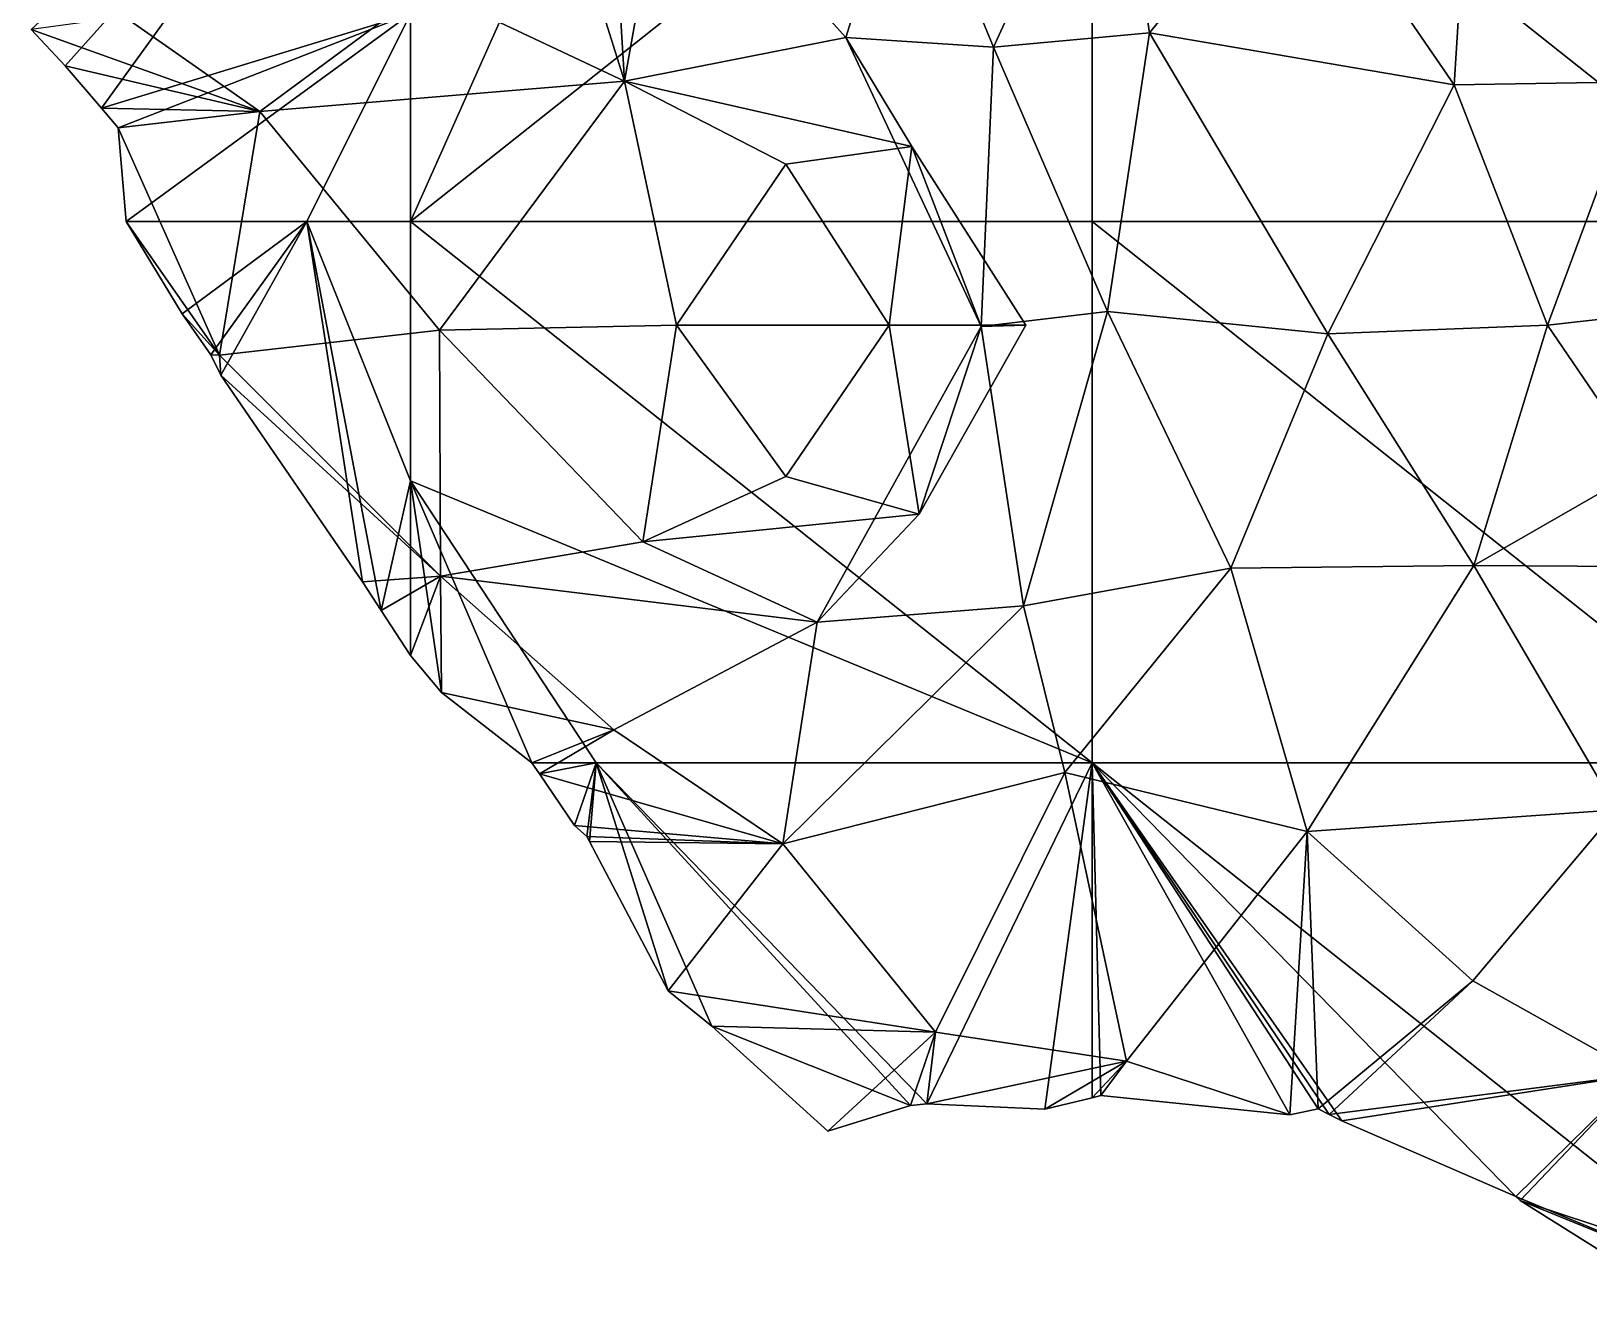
# Model space of a CAD drawing. Extents: x 290095 to 295679, y 4553756 to 4561441.
# Drawn here: x 294892.2 to 295006.4, y 4559547.9 to 4559641.2 of the extents above; entities that cross this region are included whole.
import ezdxf

# ---------------------------------------------------------------- set-up
doc = ezdxf.new("R2010")
doc.units = 0
doc.layers.add('Au_ppm_Pref_-_0_5', color=7, linetype='CONTINUOUS')

msp = doc.modelspace()

# ---------------------------------------------------------------- linework, layer by layer
at = {"layer": 'Au_ppm_Pref_-_0_5'}
for points in [[(294892.18, 4559641.33, 1850.86), (294920, 4559666.93, 1858.09), (294894.68, 4559638.67, 1852.7)], [(294894.68, 4559638.67, 1852.7), (294920, 4559666.93, 1858.09), (294897.33, 4559635.56, 1854.72)], [(294897.33, 4559635.56, 1854.72), (294920, 4559666.93, 1858.09), (294920, 4559642.47, 1863.97)], [(294970, 4559666.93, 1874.71), (294970, 4559627.24, 1877.68), (294920, 4559627.24, 1867.63)], [(294920, 4559627.24, 1867.63), (294920, 4559642.47, 1863.97), (294937.7, 4559666.93, 1863.97)], [(294937.7, 4559666.93, 1863.97), (294970, 4559666.93, 1874.71), (294920, 4559627.24, 1867.63)], [(294970, 4559666.93, 1874.71), (295020, 4559666.93, 1883.11), (295020, 4559627.24, 1884.66)], [(295020, 4559627.24, 1884.66), (294970, 4559627.24, 1877.68), (294970, 4559666.93, 1874.71)], [(294998.02, 4559660.53, 1866.75), (294984.92, 4559654.21, 1869.43), (294996.55, 4559637.28, 1868.59)], [(295010.02, 4559637.5, 1866.82), (294998.02, 4559660.53, 1866.75), (294996.55, 4559637.28, 1868.59)], [(295020.28, 4559651.71, 1867.48), (294998.02, 4559660.53, 1866.75), (295010.02, 4559637.5, 1866.82)], [(294962.77, 4559640.04, 1864.25), (294971.47, 4559659.03, 1865.96), (294956.48, 4559655.28, 1863.63)], [(294962.77, 4559640.04, 1864.25), (294974.21, 4559641.09, 1868.97), (294971.47, 4559659.03, 1865.96)], [(294974.21, 4559641.09, 1868.97), (294984.92, 4559654.21, 1869.43), (294971.47, 4559659.03, 1865.96)], [(294921.19, 4559644.39, 1847.02), (294935.7, 4559637.53, 1852.35), (294934.65, 4559654.99, 1847.16)], [(294938.85, 4559655.28, 1858.45), (294930.12, 4559655.28, 1853.07), (294935.7, 4559637.53, 1852.35)], [(294935.7, 4559637.53, 1852.35), (294930.12, 4559655.28, 1853.07), (294934.65, 4559654.99, 1847.16)], [(294938.85, 4559655.28, 1858.45), (294935.7, 4559637.53, 1852.35), (294951.94, 4559640.75, 1857.88)], [(294956.48, 4559655.28, 1863.63), (294938.85, 4559655.28, 1858.45), (294951.94, 4559640.75, 1857.88)], [(294956.48, 4559655.28, 1863.63), (294951.94, 4559640.75, 1857.88), (294962.77, 4559640.04, 1864.25)], [(294996.55, 4559637.28, 1868.59), (294984.92, 4559654.21, 1869.43), (294974.21, 4559641.09, 1868.97)], [(294899.02, 4559642.26, 1847.83), (294908.94, 4559635.32, 1851.59), (294921.19, 4559644.39, 1847.02)], [(294935.7, 4559637.53, 1852.35), (294921.19, 4559644.39, 1847.02), (294908.94, 4559635.32, 1851.59)], [(294899.02, 4559642.26, 1847.83), (294892.18, 4559641.33, 1850.86), (294908.94, 4559635.32, 1851.59)], [(294898.56, 4559634.11, 1855.66), (294897.33, 4559635.56, 1854.72), (294920, 4559642.47, 1863.97)], [(294899.16, 4559627.24, 1857.61), (294898.56, 4559634.11, 1855.66), (294920, 4559642.47, 1863.97)], [(294912.39, 4559627.24, 1863.97), (294899.16, 4559627.24, 1857.61), (294920, 4559642.47, 1863.97)], [(294920, 4559642.47, 1863.97), (294920, 4559627.24, 1867.63), (294912.39, 4559627.24, 1863.97)], [(294892.18, 4559641.33, 1850.86), (294894.68, 4559638.67, 1852.7), (294908.94, 4559635.32, 1851.59)], [(294951.94, 4559640.75, 1857.88), (294935.7, 4559637.53, 1852.35), (294956.78, 4559632.74, 1853.07)], [(294962.77, 4559640.04, 1864.25), (294951.94, 4559640.75, 1857.88), (294961.85, 4559619.56, 1858.85)], [(294951.94, 4559640.75, 1857.88), (294956.78, 4559632.74, 1853.07), (294961.85, 4559619.56, 1858.85)], [(294974.21, 4559641.09, 1868.97), (294962.77, 4559640.04, 1864.25), (294971.13, 4559620.64, 1865.74)], [(294987.28, 4559619, 1868.33), (294974.21, 4559641.09, 1868.97), (294971.13, 4559620.64, 1865.74)], [(294996.55, 4559637.28, 1868.59), (294974.21, 4559641.09, 1868.97), (294987.28, 4559619, 1868.33)], [(294971.13, 4559620.64, 1865.74), (294962.77, 4559640.04, 1864.25), (294961.85, 4559619.56, 1858.85)], [(294908.94, 4559635.32, 1851.59), (294894.68, 4559638.67, 1852.7), (294897.33, 4559635.56, 1854.72)], [(294935.7, 4559637.53, 1852.35), (294908.94, 4559635.32, 1851.59), (294922.12, 4559619.28, 1852.78)], [(294939.51, 4559619.64, 1849.29), (294935.7, 4559637.53, 1852.35), (294922.12, 4559619.28, 1852.78)], [(294939.51, 4559619.64, 1849.29), (294947.52, 4559631.46, 1849.13), (294935.7, 4559637.53, 1852.35)], [(294956.78, 4559632.74, 1853.07), (294935.7, 4559637.53, 1852.35), (294947.52, 4559631.46, 1849.13)], [(295010.02, 4559637.5, 1866.82), (294996.55, 4559637.28, 1868.59), (295003.38, 4559619.64, 1867.52)], [(295010.02, 4559637.5, 1866.82), (295003.38, 4559619.64, 1867.52), (295021.48, 4559621.68, 1866.4)], [(294996.55, 4559637.28, 1868.59), (294987.28, 4559619, 1868.33), (295003.38, 4559619.64, 1867.52)], [(294898.56, 4559634.11, 1855.66), (294908.94, 4559635.32, 1851.59), (294897.33, 4559635.56, 1854.72)], [(294905.99, 4559617.44, 1858.25), (294908.94, 4559635.32, 1851.59), (294898.56, 4559634.11, 1855.66)], [(294922.12, 4559619.28, 1852.78), (294908.94, 4559635.32, 1851.59), (294905.99, 4559617.44, 1858.25)], [(294899.16, 4559627.24, 1857.61), (294905.99, 4559617.44, 1858.25), (294898.56, 4559634.11, 1855.66)], [(294956.78, 4559632.74, 1853.07), (294947.52, 4559631.46, 1849.13), (294955.1, 4559619.64, 1849.49)], [(294956.78, 4559632.74, 1853.07), (294955.1, 4559619.64, 1849.49), (294965.12, 4559619.64, 1853.07)], [(294965.12, 4559619.64, 1853.07), (294961.85, 4559619.56, 1858.85), (294956.78, 4559632.74, 1853.07)], [(294939.51, 4559619.64, 1849.29), (294955.1, 4559619.64, 1849.49), (294947.52, 4559631.46, 1849.13)], [(294903.25, 4559620.48, 1858.27), (294899.16, 4559627.24, 1857.61), (294912.39, 4559627.24, 1863.97)], [(294903.25, 4559620.48, 1858.27), (294905.99, 4559617.44, 1858.25), (294899.16, 4559627.24, 1857.61)], [(294905.35, 4559617.48, 1858.7), (294903.25, 4559620.48, 1858.27), (294912.39, 4559627.24, 1863.97)], [(294906.08, 4559615.99, 1858.77), (294905.35, 4559617.48, 1858.7), (294912.39, 4559627.24, 1863.97)], [(294916.49, 4559600.83, 1860.86), (294906.08, 4559615.99, 1858.77), (294912.39, 4559627.24, 1863.97)], [(294917.86, 4559598.73, 1861.11), (294916.49, 4559600.83, 1860.86), (294912.39, 4559627.24, 1863.97)], [(294920, 4559608.22, 1863.97), (294917.86, 4559598.73, 1861.11), (294912.39, 4559627.24, 1863.97)], [(294912.39, 4559627.24, 1863.97), (294920, 4559627.24, 1867.63), (294920, 4559608.22, 1863.97)], [(294920, 4559627.24, 1867.63), (294970, 4559627.24, 1877.68), (294970, 4559587.56, 1874.61)], [(294920, 4559608.22, 1863.97), (294920, 4559627.24, 1867.63), (294970, 4559587.56, 1874.61)], [(294970, 4559627.24, 1877.68), (295020, 4559627.24, 1884.66), (295020, 4559587.56, 1887.2)], [(295020, 4559587.56, 1887.2), (294970, 4559587.56, 1874.61), (294970, 4559627.24, 1877.68)], [(295021.48, 4559621.68, 1866.4), (295003.38, 4559619.64, 1867.52), (295010.51, 4559609.2, 1867.41)], [(294905.99, 4559617.44, 1858.25), (294903.25, 4559620.48, 1858.27), (294905.35, 4559617.48, 1858.7)], [(294971.13, 4559620.64, 1865.74), (294961.85, 4559619.56, 1858.85), (294964.96, 4559599.07, 1863.36)], [(294964.96, 4559599.07, 1863.36), (294980.16, 4559601.82, 1867.38), (294971.13, 4559620.64, 1865.74)], [(294980.16, 4559601.82, 1867.38), (294987.28, 4559619, 1868.33), (294971.13, 4559620.64, 1865.74)], [(294922.12, 4559619.28, 1852.78), (294905.99, 4559617.44, 1858.25), (294922.21, 4559601.23, 1858.72)], [(294939.51, 4559619.64, 1849.29), (294922.12, 4559619.28, 1852.78), (294937.05, 4559603.75, 1854.23)], [(294922.12, 4559619.28, 1852.78), (294922.21, 4559601.23, 1858.72), (294937.05, 4559603.75, 1854.23)], [(294939.51, 4559619.64, 1849.29), (294937.05, 4559603.75, 1854.23), (294947.52, 4559608.55, 1849.37)], [(294939.51, 4559619.64, 1849.29), (294947.52, 4559608.55, 1849.37), (294955.1, 4559619.64, 1849.49)], [(294957.32, 4559605.78, 1853.07), (294955.1, 4559619.64, 1849.49), (294947.52, 4559608.55, 1849.37)], [(294961.85, 4559619.56, 1858.85), (294949.84, 4559597.86, 1858.11), (294964.96, 4559599.07, 1863.36)], [(294961.85, 4559619.56, 1858.85), (294957.32, 4559605.78, 1853.07), (294949.84, 4559597.86, 1858.11)], [(294965.12, 4559619.64, 1853.07), (294955.1, 4559619.64, 1849.49), (294957.32, 4559605.78, 1853.07)], [(294957.32, 4559605.78, 1853.07), (294961.85, 4559619.56, 1858.85), (294965.12, 4559619.64, 1853.07)], [(295003.38, 4559619.64, 1867.52), (294987.28, 4559619, 1868.33), (294997.98, 4559602.02, 1868.55)], [(295010.51, 4559609.2, 1867.41), (295003.38, 4559619.64, 1867.52), (294997.98, 4559602.02, 1868.55)], [(294997.98, 4559602.02, 1868.55), (294987.28, 4559619, 1868.33), (294980.16, 4559601.82, 1867.38)], [(294905.99, 4559617.44, 1858.25), (294905.35, 4559617.48, 1858.7), (294906.08, 4559615.99, 1858.77)], [(294906.08, 4559615.99, 1858.77), (294922.21, 4559601.23, 1858.72), (294905.99, 4559617.44, 1858.25)], [(294906.08, 4559615.99, 1858.77), (294916.49, 4559600.83, 1860.86), (294922.21, 4559601.23, 1858.72)], [(295020.72, 4559601.88, 1871.51), (295010.51, 4559609.2, 1867.41), (294997.98, 4559602.02, 1868.55)], [(294920, 4559608.22, 1863.97), (294920, 4559595.43, 1861.51), (294917.86, 4559598.73, 1861.11)], [(294920, 4559608.22, 1863.97), (294928.9, 4559587.56, 1862.6), (294922.28, 4559592.71, 1861.65)], [(294920, 4559608.22, 1863.97), (294922.28, 4559592.71, 1861.65), (294920, 4559595.43, 1861.51)], [(294933.61, 4559587.56, 1863.97), (294928.9, 4559587.56, 1862.6), (294920, 4559608.22, 1863.97)], [(294970, 4559587.56, 1874.61), (294933.61, 4559587.56, 1863.97), (294920, 4559608.22, 1863.97)], [(294937.05, 4559603.75, 1854.23), (294957.32, 4559605.78, 1853.07), (294947.52, 4559608.55, 1849.37)], [(294949.84, 4559597.86, 1858.11), (294957.32, 4559605.78, 1853.07), (294937.05, 4559603.75, 1854.23)], [(294937.05, 4559603.75, 1854.23), (294922.21, 4559601.23, 1858.72), (294949.84, 4559597.86, 1858.11)], [(294985.77, 4559582.52, 1869.38), (294997.98, 4559602.02, 1868.55), (294980.16, 4559601.82, 1867.38)], [(295008.47, 4559584.1, 1871.73), (294997.98, 4559602.02, 1868.55), (294985.77, 4559582.52, 1869.38)], [(295020.72, 4559601.88, 1871.51), (294997.98, 4559602.02, 1868.55), (295008.47, 4559584.1, 1871.73)], [(294916.49, 4559600.83, 1860.86), (294917.86, 4559598.73, 1861.11), (294922.21, 4559601.23, 1858.72)], [(294917.86, 4559598.73, 1861.11), (294920, 4559595.43, 1861.51), (294922.21, 4559601.23, 1858.72)], [(294920, 4559595.43, 1861.51), (294922.28, 4559592.71, 1861.65), (294922.21, 4559601.23, 1858.72)], [(294922.21, 4559601.23, 1858.72), (294922.28, 4559592.71, 1861.65), (294934.92, 4559589.98, 1861)], [(294949.84, 4559597.86, 1858.11), (294922.21, 4559601.23, 1858.72), (294934.92, 4559589.98, 1861)], [(294980.16, 4559601.82, 1867.38), (294964.96, 4559599.07, 1863.36), (294968, 4559586.83, 1865.73)], [(294980.16, 4559601.82, 1867.38), (294968, 4559586.83, 1865.73), (294985.77, 4559582.52, 1869.38)], [(294949.84, 4559597.86, 1858.11), (294947.32, 4559581.62, 1862.26), (294964.96, 4559599.07, 1863.36)], [(294964.96, 4559599.07, 1863.36), (294947.32, 4559581.62, 1862.26), (294968, 4559586.83, 1865.73)], [(294949.84, 4559597.86, 1858.11), (294934.92, 4559589.98, 1861), (294947.32, 4559581.62, 1862.26)], [(294934.92, 4559589.98, 1861), (294922.28, 4559592.71, 1861.65), (294928.9, 4559587.56, 1862.6)], [(294928.9, 4559587.56, 1862.6), (294929.47, 4559586.74, 1862.81), (294934.92, 4559589.98, 1861)], [(294929.47, 4559586.74, 1862.81), (294947.32, 4559581.62, 1862.26), (294934.92, 4559589.98, 1861)], [(294929.47, 4559586.74, 1862.81), (294928.9, 4559587.56, 1862.6), (294933.61, 4559587.56, 1863.97)], [(294932.04, 4559582.96, 1863.77), (294929.47, 4559586.74, 1862.81), (294933.61, 4559587.56, 1863.97)], [(294932.93, 4559582.14, 1863.93), (294932.04, 4559582.96, 1863.77), (294933.61, 4559587.56, 1863.97)], [(294933.12, 4559581.78, 1863.97), (294932.93, 4559582.14, 1863.93), (294933.61, 4559587.56, 1863.97)], [(294938.89, 4559570.82, 1865.15), (294933.12, 4559581.78, 1863.97), (294933.61, 4559587.56, 1863.97)], [(294942.11, 4559568.24, 1865.75), (294938.89, 4559570.82, 1865.15), (294933.61, 4559587.56, 1863.97)], [(294956.67, 4559562.41, 1868.39), (294942.11, 4559568.24, 1865.75), (294933.61, 4559587.56, 1863.97)], [(294957.88, 4559562.54, 1868.75), (294956.67, 4559562.41, 1868.39), (294933.61, 4559587.56, 1863.97)], [(294957.88, 4559562.54, 1868.75), (294933.61, 4559587.56, 1863.97), (294970, 4559587.56, 1874.61)], [(294966.53, 4559562.15, 1871.25), (294957.88, 4559562.54, 1868.75), (294970, 4559587.56, 1874.61)], [(294970, 4559562.97, 1872.34), (294966.53, 4559562.15, 1871.25), (294970, 4559587.56, 1874.61)], [(294986.56, 4559562.18, 1875.51), (294984.49, 4559561.73, 1875.06), (294970, 4559587.56, 1874.61)], [(294970.63, 4559563.16, 1872.48), (294970, 4559562.97, 1872.34), (294970, 4559587.56, 1874.61)], [(294984.49, 4559561.73, 1875.06), (294970.63, 4559563.16, 1872.48), (294970, 4559587.56, 1874.61)], [(294970, 4559587.56, 1874.61), (294987.39, 4559561.76, 1875.63), (294986.56, 4559562.18, 1875.51)], [(294970, 4559587.56, 1874.61), (294988.31, 4559561.29, 1875.77), (294987.39, 4559561.76, 1875.63)], [(294970, 4559587.56, 1874.61), (295001.08, 4559555.75, 1877.76), (294988.31, 4559561.29, 1875.77)], [(295020, 4559547.87, 1880.75), (295001.08, 4559555.75, 1877.76), (294970, 4559587.56, 1874.61)], [(294970, 4559587.56, 1874.61), (295020, 4559587.56, 1887.2), (295020, 4559547.87, 1880.75)], [(294932.04, 4559582.96, 1863.77), (294947.32, 4559581.62, 1862.26), (294929.47, 4559586.74, 1862.81)], [(294947.32, 4559581.62, 1862.26), (294958.5, 4559567.8, 1865.59), (294968, 4559586.83, 1865.73)], [(294968, 4559586.83, 1865.73), (294958.5, 4559567.8, 1865.59), (294972.52, 4559565.67, 1870.58)], [(294985.77, 4559582.52, 1869.38), (294968, 4559586.83, 1865.73), (294972.52, 4559565.67, 1870.58)], [(295008.47, 4559584.1, 1871.73), (294985.77, 4559582.52, 1869.38), (294997.91, 4559571.56, 1872.68)], [(294997.91, 4559571.56, 1872.68), (295010.18, 4559564.68, 1874.71), (295008.47, 4559584.1, 1871.73)], [(294947.32, 4559581.62, 1862.26), (294932.04, 4559582.96, 1863.77), (294932.93, 4559582.14, 1863.93)], [(294984.49, 4559561.73, 1875.06), (294985.77, 4559582.52, 1869.38), (294972.52, 4559565.67, 1870.58)], [(294986.56, 4559562.18, 1875.51), (294985.77, 4559582.52, 1869.38), (294984.49, 4559561.73, 1875.06)], [(294997.91, 4559571.56, 1872.68), (294985.77, 4559582.52, 1869.38), (294986.56, 4559562.18, 1875.51)], [(294947.32, 4559581.62, 1862.26), (294932.93, 4559582.14, 1863.93), (294933.12, 4559581.78, 1863.97)], [(294947.32, 4559581.62, 1862.26), (294933.12, 4559581.78, 1863.97), (294938.89, 4559570.82, 1865.15)], [(294958.5, 4559567.8, 1865.59), (294947.32, 4559581.62, 1862.26), (294938.89, 4559570.82, 1865.15)], [(294997.91, 4559571.56, 1872.68), (294986.56, 4559562.18, 1875.51), (294987.39, 4559561.76, 1875.63)], [(295010.18, 4559564.68, 1874.71), (294997.91, 4559571.56, 1872.68), (294987.39, 4559561.76, 1875.63)], [(294958.5, 4559567.8, 1865.59), (294938.89, 4559570.82, 1865.15), (294942.11, 4559568.24, 1865.75)], [(294942.11, 4559568.24, 1865.75), (294956.67, 4559562.41, 1868.39), (294950.62, 4559560.54, 1867.36)], [(294958.5, 4559567.8, 1865.59), (294942.11, 4559568.24, 1865.75), (294950.62, 4559560.54, 1867.36)], [(294956.67, 4559562.41, 1868.39), (294958.5, 4559567.8, 1865.59), (294950.62, 4559560.54, 1867.36)], [(294958.5, 4559567.8, 1865.59), (294956.67, 4559562.41, 1868.39), (294957.88, 4559562.54, 1868.75)], [(294972.52, 4559565.67, 1870.58), (294958.5, 4559567.8, 1865.59), (294957.88, 4559562.54, 1868.75)], [(294966.53, 4559562.15, 1871.25), (294972.52, 4559565.67, 1870.58), (294957.88, 4559562.54, 1868.75)], [(294970, 4559562.97, 1872.34), (294972.52, 4559565.67, 1870.58), (294966.53, 4559562.15, 1871.25)], [(294970.63, 4559563.16, 1872.48), (294972.52, 4559565.67, 1870.58), (294970, 4559562.97, 1872.34)], [(294984.49, 4559561.73, 1875.06), (294972.52, 4559565.67, 1870.58), (294970.63, 4559563.16, 1872.48)], [(294988.31, 4559561.29, 1875.77), (295010.18, 4559564.68, 1874.71), (294987.39, 4559561.76, 1875.63)], [(295001.08, 4559555.75, 1877.76), (295010.18, 4559564.68, 1874.71), (294988.31, 4559561.29, 1875.77)], [(295001.08, 4559555.75, 1877.76), (295001.39, 4559555.44, 1877.8), (295010.18, 4559564.68, 1874.71)], [(295010.18, 4559564.68, 1874.71), (295001.39, 4559555.44, 1877.8), (295023.43, 4559548.17, 1876.81)], [(295020, 4559547.87, 1880.75), (295001.39, 4559555.44, 1877.8), (295001.08, 4559555.75, 1877.76)], [(295020, 4559547.87, 1880.75), (295013.47, 4559547.87, 1879.47), (295001.39, 4559555.44, 1877.8)], [(295023.43, 4559548.17, 1876.81), (295001.39, 4559555.44, 1877.8), (295013.47, 4559547.87, 1879.47)]]:
    msp.add_3dface(points, dxfattribs=at)

doc.saveas('drawing.dxf')
